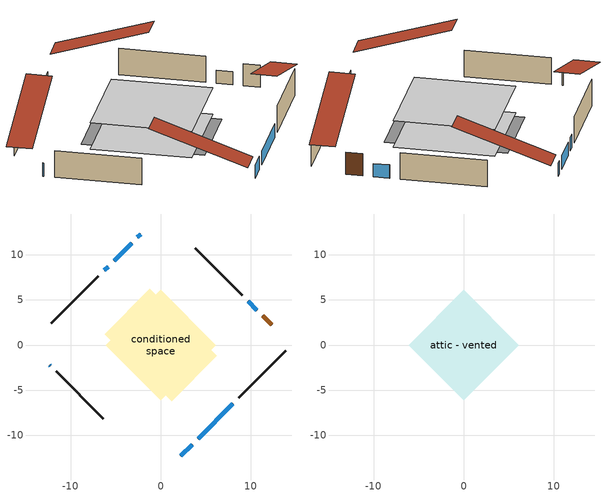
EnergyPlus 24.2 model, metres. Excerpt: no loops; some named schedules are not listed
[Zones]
conditioned space
 floor adiabatic (AdiabaticFloorConstruction): -6.1,0 0,6.1 6.1,0 0,-6.1 z0
 floor foundation (Slab1 construction): -6.22,1.2 -1.2,6.22 6.22,-1.2 1.2,-6.22 z0
 wall outside (AdiabaticWallConstruction 1): 12.3,2.22 11.3,3.22 z0:2.03
 wall outside (AdiabaticWallConstruction): -12.3,-2.22 -12.24,-2.28 / 2.22,-12.3 3.48,-11.04 / -2.22,12.3 -2.58,11.94 / 10.65,3.87 9.68,4.84 / -3.24,11.28 -5.17,9.36 / -5.82,8.7 -6.25,8.27 / 4.14,-10.38 7.99,-6.53 z0:1.22
 wall outside (Wall1 construction): 8.65,-5.87 13.87,-0.66 / -11.59,-2.93 -6.37,-8.15 / -6.91,7.61 -12.12,2.4 / 9.03,5.5 3.81,10.71 z0:2.44
 window (WindowConstruction 5): -12.3,-2.22 -12.25,-2.28 z0:1.22
 window (WindowConstruction 4): 2.22,-12.3 3.48,-11.04 z0:1.22
 window (WindowConstruction 6): -2.22,12.3 -2.58,11.94 z0:1.22
 window (WindowConstruction): 10.65,3.88 9.68,4.84 z0:1.22
 window (WindowConstruction 1): -3.24,11.28 -5.17,9.36 z0:1.22
 window (WindowConstruction 2): -5.82,8.7 -6.25,8.27 z0:1.22
 window (WindowConstruction 3): 4.14,-10.38 7.99,-6.53 z0:1.22
 door (Door): 12.3,2.22 11.3,3.22 z0:2.03
 ceiling adiabatic (AdiabaticFloorConstruction): 0,-6.1 6.1,0 0,6.1 -6.1,0 z0
attic - vented
 floor to conditioned space (Floor1 construction Reversed): -6.1,0 0,6.1 6.1,0 0,-6.1 z2.44
 roof outside (Roof1 construction): 1.57,-12.96,2.44 -4.38,-7.01,5.24 -5.94,-8.58,5.24 0,-14.52,2.44; -12.96,-1.57,2.44 -7.01,4.38,5.24 -8.58,5.94,5.24 -14.52,0,2.44; -1.57,12.96,2.44 4.38,7.01,5.24 5.94,8.58,5.24 0,14.52,2.44; 12.96,1.57,2.44 7.01,-4.38,5.24 8.58,-5.94,5.24 14.52,0,2.44
[Building]
Building 1: Terrain=Suburbs
[Site:Location]
Montreal Intl AP_QC: Latitude {deg}=45.47; Longitude {deg}=-73.74; Time Zone {hr}=-5; Elevation {m}=36; Keep Site Location Information=Yes
[Site:GroundTemperature:Shallow]
2.07863, -0.316383, -0.508184, 0.628371, 5.19101, 9.73239, 13.6695, 16.1636, 16.3755, 14.347, 10.5102, 6.10817
[Site:WaterMainsTemperature]
Calculation Method=Schedule; Temperature Schedule=mains temperature schedule
[Material] Roughness=Rough; Thermal Absorptance=0.9
Name | Thickness {m} | Conductivity {W/m-K} | Density {kg/m3} | Specific Heat {J/kg-K} | Solar Absorptance | Visible Absorptance
asphalt or fiberglass shingles | 0.00635 | 0.162714 | 1121.4 | 1465.45 | 0.4 | 0.4
ceiling stud and cavity | 0.1397 | 0.0947875 | 65.682 | 1177.47 | 0.7 | 0.7
concrete 4.0 in. | 0.1016 | 1.803125 | 2242.8 | 837.4 | 0.7 | 0.7
door material | 0.04445 | 0.0451087 | 512.64 | 1214.23 | 0.7 | 0.7
floor covering | 0.0127 | 0.0433444 | 54.468 | 1339.84 | 0.6 | 0.6
floor rigid ins; wall rigid ins | 0.512978 | 0.029427 | 32.04 | 1214.23 | 0.7 | 0.7
floor stud and cavity | 0.1397 | 1.75129 | 37.0049 | 1207.88 | 0.7 | 0.7
furniture material conditioned space 1 | 0.1524 | 0.115458 | 640.8 | 1214.23 | 0.6 | 0.6
gypsum board | 0.00254 | 0.160291 | 801 | 837.4 | 0.6 | 0.6
gypsum board 1 | 0.0127 | 0.160291 | 801 | 837.4 | 0.6 | 0.6
osb sheathing 0.75 in. | 0.01905 | 0.115458 | 512.64 | 1214.23 | 0.7 | 0.7
wall stud and cavity | 0.0889 | 0.244828 | 50.32683 | 1063.81 | 0.7 | 0.7
wall stud and cavity 1 | 0.0889 | 0.380278 | 52.3479 | 1209.89 | 0.7 | 0.7
wall stud and cavity 2 | 0.0889 | 0.391764 | 83.0341 | 1211.67 | 0.7 | 0.7
wood siding | 0.00254 | 0.102417 | 544.68 | 1172.36 | 0.4 | 0.4
wood siding 1; wood siding 2 | 0.0254 | 0.102417 | 544.68 | 1172.36 | 0.7 | 0.7
[WindowMaterial:SimpleGlazingSystem]
Name | U-Factor {W/m2-K} | Solar Heat Gain Coefficient
WindowMaterial | 2.972433 | 0.58
WindowMaterial 1 | 3.01899 | 0.5
WindowMaterial 2 | 2.915653 | 0.67
WindowMaterial 3 | 2.95994 | 0.57
WindowMaterial 4 | 3.04795 | 0.33
WindowMaterial 5 | 2.97414 | 0.61
[Construction]
AdiabaticFloorConstruction: floor stud and cavity, floor rigid ins, osb sheathing 0.75 in., floor covering
AdiabaticWallConstruction: wood siding 1, wall rigid ins, wall stud and cavity 1, gypsum board 1
AdiabaticWallConstruction 1: wood siding 2, wall rigid ins, wall stud and cavity 1, gypsum board 1
Door: door material
Floor1 construction Reversed: gypsum board 1, ceiling stud and cavity
furniture construction conditioned space 1: furniture material conditioned space 1
PartitionWallConstruction: gypsum board 1, wall stud and cavity 2, gypsum board 1
Roof1 construction: asphalt or fiberglass shingles
Slab1 construction: concrete 4.0 in.
Wall1 construction: wood siding, wall stud and cavity, gypsum board
WindowConstruction; WindowConstruction 1: WindowMaterial
WindowConstruction 2: WindowMaterial 1
WindowConstruction 3: WindowMaterial 2
WindowConstruction 4: WindowMaterial 3
WindowConstruction 5: WindowMaterial 4
WindowConstruction 6: WindowMaterial 5
[Zone] Multiplier=1; Part of Total Floor Area=Yes
Name | Volume {m3}
attic - vented | 33.8636
conditioned space | 190.7
[Space]
Name | Zone | Volume {m3}
attic - vented 1 | attic - vented | 33.8636
conditioned space 1 | conditioned space | 190.7
[ZoneInfiltration:EffectiveLeakageArea]
infil attic - vented 1: Zone or Space=attic - vented 1; Schedule=Always On Discrete; Effective Air Leakage Area {cm2}=2978.4; Stack Coefficient=0.000194816; Wind Coefficient=9.43045e-06
[ZoneMixing]
whole house fan mix: Zone or Space=attic - vented; Schedule=Always On Continuous; Design Flow Rate Calculation Method=Flow/Zone; Design Flow Rate {m3/s}=0; Source Zone or Space=conditioned space
[SurfaceProperty:ExposedFoundationPerimeter]
Slab1: Exposed Perimeter Calculation Method=TotalExposedPerimeter; Total Exposed Perimeter {m}=35.175
[InternalMass] Zone or ZoneList=conditioned space; Space or SpaceList=conditioned space 1
Name | Construction | Surface Area {m2}
furniture mass conditioned space 1 | furniture construction conditioned space 1 | 59.584
partition wall mass | PartitionWallConstruction | 148.96
[Lights]
interior lighting: Zone or ZoneList or Space or SpaceList=conditioned space 1; Schedule=interior lighting schedule; Design Level Calculation Method=LightingLevel; Lighting Level {W}=343.2; Return Air Fraction=0; Fraction Radiant=0.6; Fraction Visible=0.2; Fraction Replaceable=1
[People]
occupants: Zone or ZoneList or Space or SpaceList=conditioned space 1; Number of People Schedule=occupants schedule; Number of People Calculation Method=People; Number of People=3; Fraction Radiant=0.314171; Sensible Heat Fraction=0.56303; Activity Level Schedule=occupants activity schedule; Carbon Dioxide Generation Rate {m3/s-W}=0; Enable ASHRAE 55 Comfort Warnings=No; Mean Radiant Temperature Calculation Type=EnclosureAveraged
[ElectricEquipment] Zone or ZoneList or Space or SpaceList=conditioned space 1; Design Level Calculation Method=EquipmentLevel
Name | Schedule | Design Level {W} | Fraction Latent | Fraction Radiant | Fraction Lost
clothes dryer | clothes dryer schedule | 140.772 | 0.015 | 0.081 | 0.85
clothes washer | clothes washer schedule | 32.1985 | 0.03 | 0.162 | 0.7
cooking range | cooking range schedule | 215.147 | 0.08 | 0.432 | 0.2
dishwasher | dishwasher schedule | 66.8632 | 0.3 | 0.18 | 0.4
fridge | fridge schedule | 72.9452 | 0 | 0.6 | 0
mech vent bath fan 0 | mech vent bath fan 0 schedule | 50.2 | 0 | 0 | 1
mech vent house fan | mech vent house fan schedule | 0 | 0 | 0 | 1
mech vent house fan cfis | mech vent house fan cfis schedule | 0 | 0 | 0 | 0
mech vent range fan 0 | mech vent range fan 0 schedule | 57 | 0 | 0 | 1
misc plug loads | misc plug loads schedule | 494.7 | 0.045 | 0.513 | 0.1
whole house fan | Always On Discrete | 0 | 0 | 0 | 1
[OtherEquipment] Zone or ZoneList or Space or SpaceList=conditioned space 1; Design Level Calculation Method=EquipmentLevel
Name | Fuel Type | Schedule | Design Level {W} | Fraction Latent | Fraction Radiant | Fraction Lost
clothes dryer 1 | Electricity | clothes dryer schedule | 0 | 0.015 | 0.081 | 0.85
cooking range 1 | Electricity | cooking range schedule | 0 | 0.08 | 0.432 | 0.2
general water use latent | None | general water use schedule | 62.594 | 1 | 0 | 0
general water use sensible | None | general water use schedule | -61.6891 | 0 | 0.6 | 0
mech vent house fan latent load | None | Always On Discrete | 0 | 1 | 0 | 0
mech vent house fan sensible load | None | Always On Discrete | 0 | 0 | 0 | 0
water heater energy adjustment1 | Electricity | Always On Discrete | 0.01 | 0 | 0 | 1
[ZoneInfiltration:DesignFlowRate] Zone or ZoneList or Space or SpaceList=conditioned space 1; Schedule=Always On Discrete; Design Flow Rate Calculation Method=Flow/Zone; Design Flow Rate {m3/s}=0
infil flow; natural vent flow; whole house fan flow
[ZoneControl:Thermostat]
conditioned space Thermostat: Zone or ZoneList=conditioned space; Control Type Schedule=conditioned space Thermostat Schedule; Control 1=conditioned space temperature setpoint; Temperature Difference Between Cutout And Setpoint {deltaC}=0
[ZoneHVAC:Baseboard:Convective:Electric]
electric baseboard: Availability Schedule=Always On Discrete; Heating Design Capacity {W}=15907; Efficiency=1
[Zone equipment]
conditioned space: electric baseboard
[Foundation:Kiva]
Foundation Kiva 1: Initial Indoor Air Temperature {C}=18; Wall Height Above Grade {m}=0.1016; Wall Depth Below Slab {m}=0.2032
[Foundation:Kiva:Settings]
Soil Conductivity {W/m-K}=0.849921; Soil Density {kg/m3}=1842.3; Soil Specific Heat {J/kg-K}=418.7; Ground Solar Absorptivity=0.9; Ground Thermal Absorptivity=0.9; Ground Surface Roughness {m}=0.03; Far-Field Width {m}=40; Deep-Ground Boundary Condition=ZeroFlux; Deep-Ground Depth {m}=40; Minimum Cell Dimension {m}=0.2; Maximum Cell Growth Coefficient=3; Simulation Timestep=Timestep
[Exterior:Lights]
exterior lighting: Schedule=exterior lighting schedule; Design Level {W}=75.6
[EnergyManagementSystem:GlobalVariable]
infil_program_Qfan
infil_program_Qinf
natural_vent_program_Qnv
natural_vent_program_Qwhf
[EnergyManagementSystem:Sensor]
Name | Output:Variable or Output:Meter Index Key | Output:Variable or Output:Meter
airflow_gain | infil flow | Infiltration Sensible Heat Gain Energy
airflow_gain_1 | natural vent flow | Infiltration Sensible Heat Gain Energy
airflow_gain_2 | whole house fan flow | Infiltration Sensible Heat Gain Energy
airflow_loss | infil flow | Infiltration Sensible Heat Loss Energy
airflow_loss_1 | natural vent flow | Infiltration Sensible Heat Loss Energy
airflow_loss_2 | whole house fan flow | Infiltration Sensible Heat Loss Energy
clg_load_cond |  | Cooling:EnergyTransfer:Zone:CONDITIONED SPACE
clg_sp_s; clg_sp_s_1 | cooling setpoint | Schedule Value
clothes_dryer_exhaust_0_sch_s | clothes dryer exhaust 0 schedule | Schedule Value
conditioned_space_clg_unmet_s | conditioned space | Zone Cooling Setpoint Not Met Time
conditioned_space_htg_unmet_s | conditioned space | Zone Heating Setpoint Not Met Time
cool_season | cooling season schedule | Schedule Value
fridge_tin_s; tin_s; tin_s_1 | conditioned space | Zone Mean Air Temperature
htg_load_cond |  | Heating:EnergyTransfer:Zone:CONDITIONED SPACE
htg_sp_s; htg_sp_s_1 | heating setpoint | Schedule Value
ig_ee_conv | clothes dryer | Electric Equipment Convective Heating Energy
ig_ee_conv_2 | cooking range | Electric Equipment Convective Heating Energy
ig_ee_conv_4 | fridge | Electric Equipment Convective Heating Energy
ig_ee_conv_5 | misc plug loads | Electric Equipment Convective Heating Energy
ig_ee_conv_6 | whole house fan | Electric Equipment Convective Heating Energy
ig_ee_rad | clothes dryer | Electric Equipment Radiant Heating Energy
ig_ee_rad_2 | cooking range | Electric Equipment Radiant Heating Energy
ig_ee_rad_4 | fridge | Electric Equipment Radiant Heating Energy
ig_ee_rad_5 | misc plug loads | Electric Equipment Radiant Heating Energy
ig_ee_rad_6 | whole house fan | Electric Equipment Radiant Heating Energy
ig_lgt_conv | interior lighting | Lights Convective Heating Energy
ig_lgt_rad | interior lighting | Lights Radiant Heating Energy
ig_lgt_vis | interior lighting | Lights Visible Radiation Heating Energy
ig_oe_conv | clothes dryer 1 | Other Equipment Convective Heating Energy
ig_oe_conv_1 | cooking range 1 | Other Equipment Convective Heating Energy
ig_oe_conv_2 | general water use latent | Other Equipment Convective Heating Energy
ig_oe_conv_3 | general water use sensible | Other Equipment Convective Heating Energy
ig_oe_conv_4 | water heater energy adjustment1 | Other Equipment Convective Heating Energy
ig_oe_rad | clothes dryer 1 | Other Equipment Radiant Heating Energy
ig_oe_rad_1 | cooking range 1 | Other Equipment Radiant Heating Energy
ig_oe_rad_2 | general water use latent | Other Equipment Radiant Heating Energy
ig_oe_rad_3 | general water use sensible | Other Equipment Radiant Heating Energy
ig_oe_rad_4 | water heater energy adjustment1 | Other Equipment Radiant Heating Energy
ig_ppl_conv | occupants | People Convective Heating Energy
ig_ppl_rad | occupants | People Radiant Heating Energy
im_conv | furniture mass conditioned space 1 | Surface Inside Face Convection Heat Gain Energy
im_conv_1 | partition wall mass | Surface Inside Face Convection Heat Gain Energy
im_ig | furniture mass conditioned space 1 | Surface Inside Face Internal Gains Radiation Heat Gain Energy
im_ig_1 | partition wall mass | Surface Inside Face Internal Gains Radiation Heat Gain Energy
im_lgt | furniture mass conditioned space 1 | Surface Inside Face Lights Radiation Heat Gain Energy
im_lgt_1 | partition wall mass | Surface Inside Face Lights Radiation Heat Gain Energy
im_sol | furniture mass conditioned space 1 | Surface Inside Face Solar Radiation Heat Gain Energy
im_sol_1 | partition wall mass | Surface Inside Face Solar Radiation Heat Gain Energy
im_surf | furniture mass conditioned space 1 | Surface Inside Face Net Surface Thermal Radiation Heat Gain Energy
im_surf_1 | partition wall mass | Surface Inside Face Net Surface Thermal Radiation Heat Gain Energy
mech_vent_bath_fan_0_sch_s | mech vent bath fan 0 schedule | Schedule Value
mech_vent_range_fan_0_sch_s | mech vent range fan 0 schedule | Schedule Value
mv_conv | mech vent bath fan 0 | Electric Equipment Convective Heating Energy
mv_conv_1 | mech vent house fan | Electric Equipment Convective Heating Energy
mv_conv_2 | mech vent house fan cfis | Electric Equipment Convective Heating Energy
mv_conv_3 | mech vent range fan 0 | Electric Equipment Convective Heating Energy
mv_conv_4 | mech vent house fan latent load | Other Equipment Convective Heating Energy
mv_conv_5 | mech vent house fan sensible load | Other Equipment Convective Heating Energy
mv_rad | mech vent bath fan 0 | Electric Equipment Radiant Heating Energy
mv_rad_1 | mech vent house fan | Electric Equipment Radiant Heating Energy
mv_rad_2 | mech vent house fan cfis | Electric Equipment Radiant Heating Energy
mv_rad_3 | mech vent range fan 0 | Electric Equipment Radiant Heating Energy
mv_rad_4 | mech vent house fan latent load | Other Equipment Radiant Heating Energy
mv_rad_5 | mech vent house fan sensible load | Other Equipment Radiant Heating Energy
natural_vent_s | natural vent schedule | Schedule Value
out_pb_s |  | Site Outdoor Air Barometric Pressure
out_wt_s |  | Site Outdoor Air Humidity Ratio
site_vw_s |  | Site Wind Speed
ss_back_out | Window1 | Surface Window Shortwave from Zone Back Out Window Heat Transfer Rate
ss_back_out_1 | Window11 | Surface Window Shortwave from Zone Back Out Window Heat Transfer Rate
ss_back_out_2 | Window2 | Surface Window Shortwave from Zone Back Out Window Heat Transfer Rate
ss_back_out_3 | Window3 | Surface Window Shortwave from Zone Back Out Window Heat Transfer Rate
ss_back_out_4 | Window4 | Surface Window Shortwave from Zone Back Out Window Heat Transfer Rate
ss_back_out_5 | Window6 | Surface Window Shortwave from Zone Back Out Window Heat Transfer Rate
ss_back_out_6 | Window7 | Surface Window Shortwave from Zone Back Out Window Heat Transfer Rate
ss_conv | Door1 | Surface Inside Face Convection Heat Gain Energy
ss_conv_1 | Window1 | Surface Inside Face Convection Heat Gain Energy
ss_conv_2 | Window11 | Surface Inside Face Convection Heat Gain Energy
ss_conv_3 | Window2 | Surface Inside Face Convection Heat Gain Energy
ss_conv_4 | Window3 | Surface Inside Face Convection Heat Gain Energy
ss_conv_5 | Window4 | Surface Inside Face Convection Heat Gain Energy
ss_conv_6 | Window6 | Surface Inside Face Convection Heat Gain Energy
ss_conv_7 | Window7 | Surface Inside Face Convection Heat Gain Energy
ss_ig | Door1 | Surface Inside Face Internal Gains Radiation Heat Gain Energy
ss_ig_1 | Window1 | Surface Inside Face Internal Gains Radiation Heat Gain Energy
ss_ig_2 | Window11 | Surface Inside Face Internal Gains Radiation Heat Gain Energy
ss_ig_3 | Window2 | Surface Inside Face Internal Gains Radiation Heat Gain Energy
ss_ig_4 | Window3 | Surface Inside Face Internal Gains Radiation Heat Gain Energy
ss_ig_5 | Window4 | Surface Inside Face Internal Gains Radiation Heat Gain Energy
ss_ig_6 | Window6 | Surface Inside Face Internal Gains Radiation Heat Gain Energy
ss_ig_7 | Window7 | Surface Inside Face Internal Gains Radiation Heat Gain Energy
ss_lgt | Door1 | Surface Inside Face Lights Radiation Heat Gain Energy
ss_sol | Door1 | Surface Inside Face Solar Radiation Heat Gain Energy
ss_surf | Door1 | Surface Inside Face Net Surface Thermal Radiation Heat Gain Energy
ss_surf_1 | Window1 | Surface Inside Face Net Surface Thermal Radiation Heat Gain Energy
ss_surf_2 | Window11 | Surface Inside Face Net Surface Thermal Radiation Heat Gain Energy
ss_surf_3 | Window2 | Surface Inside Face Net Surface Thermal Radiation Heat Gain Energy
ss_surf_4 | Window3 | Surface Inside Face Net Surface Thermal Radiation Heat Gain Energy
ss_surf_5 | Window4 | Surface Inside Face Net Surface Thermal Radiation Heat Gain Energy
ss_surf_6 | Window6 | Surface Inside Face Net Surface Thermal Radiation Heat Gain Energy
ss_surf_7 | Window7 | Surface Inside Face Net Surface Thermal Radiation Heat Gain Energy
ss_trans_in | Window1 | Surface Window Transmitted Solar Radiation Rate
ss_trans_in_1 | Window11 | Surface Window Transmitted Solar Radiation Rate
ss_trans_in_2 | Window2 | Surface Window Transmitted Solar Radiation Rate
ss_trans_in_3 | Window3 | Surface Window Transmitted Solar Radiation Rate
ss_trans_in_4 | Window4 | Surface Window Transmitted Solar Radiation Rate
ss_trans_in_5 | Window6 | Surface Window Transmitted Solar Radiation Rate
ss_trans_in_6 | Window7 | Surface Window Transmitted Solar Radiation Rate
ss_trans_out | Window1 | Surface Inside Face Initial Transmitted Diffuse Transmitted Out Window Solar Radiation Rate
ss_trans_out_1 | Window11 | Surface Inside Face Initial Transmitted Diffuse Transmitted Out Window Solar Radiation Rate
ss_trans_out_2 | Window2 | Surface Inside Face Initial Transmitted Diffuse Transmitted Out Window Solar Radiation Rate
ss_trans_out_3 | Window3 | Surface Inside Face Initial Transmitted Diffuse Transmitted Out Window Solar Radiation Rate
ss_trans_out_4 | Window4 | Surface Inside Face Initial Transmitted Diffuse Transmitted Out Window Solar Radiation Rate
ss_trans_out_5 | Window6 | Surface Inside Face Initial Transmitted Diffuse Transmitted Out Window Solar Radiation Rate
ss_trans_out_6 | Window7 | Surface Inside Face Initial Transmitted Diffuse Transmitted Out Window Solar Radiation Rate
s_conv | Floor1 | Surface Inside Face Convection Heat Gain Energy
s_conv_1 | inferred conditioned ceiling | Surface Inside Face Convection Heat Gain Energy
s_conv_2 | inferred conditioned floor | Surface Inside Face Convection Heat Gain Energy
s_conv_3 | Slab1 | Surface Inside Face Convection Heat Gain Energy
s_conv_4 | Wall1:135 | Surface Inside Face Convection Heat Gain Energy
s_conv_5 | Wall1:225 | Surface Inside Face Convection Heat Gain Energy
s_conv_6 | Wall1:315 | Surface Inside Face Convection Heat Gain Energy
s_conv_7 | Wall1:45 | Surface Inside Face Convection Heat Gain Energy
s_ig | Floor1 | Surface Inside Face Internal Gains Radiation Heat Gain Energy
s_ig_1 | inferred conditioned ceiling | Surface Inside Face Internal Gains Radiation Heat Gain Energy
s_ig_2 | inferred conditioned floor | Surface Inside Face Internal Gains Radiation Heat Gain Energy
s_ig_3 | Slab1 | Surface Inside Face Internal Gains Radiation Heat Gain Energy
s_ig_4 | Wall1:135 | Surface Inside Face Internal Gains Radiation Heat Gain Energy
s_ig_5 | Wall1:225 | Surface Inside Face Internal Gains Radiation Heat Gain Energy
s_ig_6 | Wall1:315 | Surface Inside Face Internal Gains Radiation Heat Gain Energy
s_ig_7 | Wall1:45 | Surface Inside Face Internal Gains Radiation Heat Gain Energy
s_lgt | Floor1 | Surface Inside Face Lights Radiation Heat Gain Energy
s_lgt_1 | inferred conditioned ceiling | Surface Inside Face Lights Radiation Heat Gain Energy
s_lgt_2 | inferred conditioned floor | Surface Inside Face Lights Radiation Heat Gain Energy
s_lgt_3 | Slab1 | Surface Inside Face Lights Radiation Heat Gain Energy
s_lgt_4 | Wall1:135 | Surface Inside Face Lights Radiation Heat Gain Energy
s_lgt_5 | Wall1:225 | Surface Inside Face Lights Radiation Heat Gain Energy
s_lgt_6 | Wall1:315 | Surface Inside Face Lights Radiation Heat Gain Energy
s_lgt_7 | Wall1:45 | Surface Inside Face Lights Radiation Heat Gain Energy
s_sol | Floor1 | Surface Inside Face Solar Radiation Heat Gain Energy
s_sol_1 | inferred conditioned ceiling | Surface Inside Face Solar Radiation Heat Gain Energy
s_sol_2 | inferred conditioned floor | Surface Inside Face Solar Radiation Heat Gain Energy
s_sol_3 | Slab1 | Surface Inside Face Solar Radiation Heat Gain Energy
s_sol_4 | Wall1:135 | Surface Inside Face Solar Radiation Heat Gain Energy
s_sol_5 | Wall1:225 | Surface Inside Face Solar Radiation Heat Gain Energy
s_sol_6 | Wall1:315 | Surface Inside Face Solar Radiation Heat Gain Energy
s_sol_7 | Wall1:45 | Surface Inside Face Solar Radiation Heat Gain Energy
s_surf | Floor1 | Surface Inside Face Net Surface Thermal Radiation Heat Gain Energy
s_surf_1 | inferred conditioned ceiling | Surface Inside Face Net Surface Thermal Radiation Heat Gain Energy
s_surf_2 | inferred conditioned floor | Surface Inside Face Net Surface Thermal Radiation Heat Gain Energy
s_surf_3 | Slab1 | Surface Inside Face Net Surface Thermal Radiation Heat Gain Energy
s_surf_4 | Wall1:135 | Surface Inside Face Net Surface Thermal Radiation Heat Gain Energy
s_surf_5 | Wall1:225 | Surface Inside Face Net Surface Thermal Radiation Heat Gain Energy
s_surf_6 | Wall1:315 | Surface Inside Face Net Surface Thermal Radiation Heat Gain Energy
s_surf_7 | Wall1:45 | Surface Inside Face Net Surface Thermal Radiation Heat Gain Energy
tout_s | conditioned space | Zone Outdoor Air Drybulb Temperature
win_s | conditioned space | Zone Air Humidity Ratio
[EnergyManagementSystem:Actuator]
Name | Actuated Component Unique | Actuated Component Type | Actuated Component Control Type
fridge_schedule_act | fridge schedule | Schedule:Constant | Schedule Value
infil_flow_act | infil flow | Zone Infiltration | Air Exchange Flow Rate
mech_vent_house_fan_cfis_act | mech vent house fan cfis | ElectricEquipment | Electricity Rate
mech_vent_house_fan_latent_load_act | mech vent house fan latent load | OtherEquipment | Power Level
mech_vent_house_fan_sensible_load_act | mech vent house fan sensible load | OtherEquipment | Power Level
natural_vent_flow_act | natural vent flow | Zone Infiltration | Air Exchange Flow Rate
water_heater_ec_adj_act | water heater energy adjustment1 | OtherEquipment | Power Level
whole_house_fan_act | whole house fan | ElectricEquipment | Electricity Rate
whole_house_fan_flow_act | whole house fan flow | Zone Infiltration | Air Exchange Flow Rate
whole_house_fan_mix_act | whole house fan mix | ZoneMixing | Air Exchange Flow Rate
